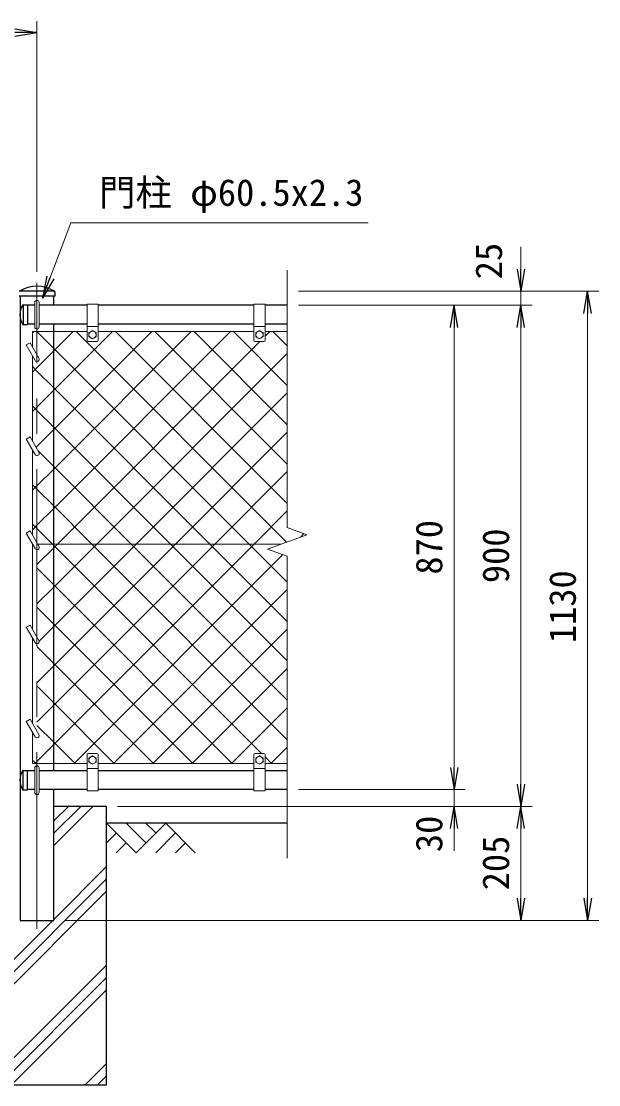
# Model space of a CAD drawing. Units: millimetres, scale not verified. Extents: x -4200 to 4200, y -2970 to 2970.
# Drawn here: x -1629 to -591, y -1038 to 872 of the extents above; entities that cross this region are included whole.
import ezdxf
from ezdxf.enums import TextEntityAlignment as Align

# ---------------------------------------------------------------- set-up
doc = ezdxf.new("R2010")
doc.units = ezdxf.units.MM
doc.header["$LTSCALE"] = 10
doc.linetypes.add('USER1', pattern=[50.8, 31.75, -6.35, 6.35, -6.35])
for name, color, linetype, lineweight in [('0-0_D-STR1', 1, 'Continuous', 25), ('0-1_D-DCR-HCH', 7, 'Continuous', 13), ('0-2_D-STR3', 3, 'Continuous', 13), ('0-3_D-BMK', 2, 'USER1', 13), ('0-4_D-STR4', 7, 'Continuous', 25), ('0-5_D-BGD', 7, 'Continuous', 25), ('0-6_D-STR-TXT', 7, 'Continuous', 13), ('0-7_D-STR-DIM', 7, 'Continuous', 13), ('0-A_D-STR2', 7, 'Continuous', 13)]:
    doc.layers.add(name, color=color, linetype=linetype, lineweight=lineweight)
doc.layers.add('0-8_0', color=7, linetype='Continuous')
doc.styles.add('ＭＳ ゴシック', font='')
doc.styles.get('ＭＳ ゴシック').set_extended_font_data('MS Gothic')

# ---------------------------------------------------------------- blocks, each defined once
blk = doc.blocks.new('_Open')
at = {"layer": '0-8_0'}
blk.add_line((-10, 1.667), (0, 0), dxfattribs=at)
blk.add_lwpolyline([(-10, -1.667), (0, 0), (-10, 0)], dxfattribs=at)

msp = doc.modelspace()

# ---------------------------------------------------------------- linework, layer by layer
at = {"layer": '0-0_D-STR1'}
for p, q in [((-1569.46, 386.59), (-1632.99, 386.59)), ((-1569.13, 385.65), (-1569.13, 377.59)), ((-1569.13, 377.59), (-1633.33, 377.59)), ((-1570.98, 361.59), (-1570.98, 377.59)), ((-1626.56, 362.09), (-1618.23, 362.09)), ((-1626.23, 362.09), (-1626.23, 327.09)), ((-1618.23, 362.09), (-1618.23, 327.09)), ((-1605.23, 361.59), (-1618.23, 361.59)), ((-1511.23, 361.59), (-1597.23, 361.59)), ((-1211.23, 361.59), (-1491.23, 361.59)), ((-1151.23, 361.59), (-1191.23, 361.59)), ((-1626.56, 327.09), (-1618.23, 327.09)), ((-1605.23, 327.59), (-1618.23, 327.59)), ((-1511.23, 327.59), (-1597.23, 327.59)), ((-1570.98, -474.41), (-1570.98, 327.59)), ((-1211.23, 327.59), (-1491.23, 327.59)), ((-1151.23, 327.59), (-1191.23, 327.59)), ((-1626.56, -473.91), (-1618.23, -473.91)), ((-1626.23, -508.91), (-1626.23, -473.91)), ((-1618.23, -508.91), (-1618.23, -473.91)), ((-1605.23, -474.41), (-1618.23, -474.41)), ((-1511.23, -474.41), (-1597.23, -474.41)), ((-1211.23, -474.41), (-1491.23, -474.41)), ((-1151.23, -474.41), (-1191.23, -474.41)), ((-1626.56, -508.91), (-1618.23, -508.91)), ((-1605.23, -508.41), (-1618.23, -508.41)), ((-1511.23, -508.41), (-1597.23, -508.41)), ((-1211.23, -508.41), (-1491.23, -508.41)), ((-1151.23, -508.41), (-1191.23, -508.41))]:
    msp.add_line(p, q, dxfattribs=at)
msp.add_lwpolyline([(-1631.48, 377.59), (-1631.48, -743.41), (-1570.98, -743.41), (-1570.98, -508.41)], dxfattribs=at)
for centre, radius, start, end in [((-1601.23, 334.42), 61.17, 59.14927, 120.85073), ((-1570.63, 385.65), 1.5, 0, 59.14927), ((-1596, 344.59), 35.72, 151.52136, 208.47864), ((-1626.56, 361.09), 1, 90, 147.70173), ((-1626.56, 328.09), 1, 212.29827, 270), ((-1596, -491.41), 35.72, 151.52136, 208.47864), ((-1626.56, -474.91), 1, 90, 147.70173), ((-1626.56, -507.91), 1, 212.29827, 270)]:
    msp.add_arc(centre, radius, start, end, dxfattribs=at)
at = {"layer": '0-1_D-DCR-HCH'}
for p, q in [((-1570.98, -608.92), (-1500.46, -538.41)), ((-1570.98, -586.82), (-1522.56, -538.41)), ((-1570.98, -564.72), (-1544.66, -538.41)), ((-1423.01, -621.62), (-1476.23, -568.41)), ((-1405.28, -603.88), (-1440.75, -568.41)), ((-1369.8, -568.41), (-1423.01, -621.62)), ((-1387.45, -586.24), (-1405.28, -568.41)), ((-1369.8, -568.41), (-1316.59, -621.62)), ((-1458.49, -586.14), (-1476.23, -603.8)), ((-1352.06, -586.14), (-1387.7, -621.62)), ((-1440.75, -603.88), (-1458.57, -621.62)), ((-1334.33, -603.88), (-1352.15, -621.62)), ((-1570.98, -741.5), (-1476.23, -646.75)), ((-1726.23, -918.85), (-1476.23, -668.85)), ((-1726.23, -940.94), (-1476.23, -690.94)), ((-1726.23, -896.75), (-1572.88, -743.41)), ((-1691.11, -1038.41), (-1476.23, -823.53)), ((-1669.01, -1038.41), (-1476.23, -845.62)), ((-1646.91, -1038.41), (-1476.23, -867.72)), ((-1514.33, -1038.41), (-1476.23, -1000.3)), ((-1492.23, -1038.41), (-1476.23, -1022.4))]:
    msp.add_line(p, q, dxfattribs=at)
at = {"layer": '0-2_D-STR3'}
for p, q in [((-1605.23, 322.59), (-1605.23, 366.59)), ((-1597.23, 322.59), (-1597.23, 366.59)), ((-1511.23, 363.59), (-1511.23, 298.59)), ((-1491.23, 363.59), (-1511.23, 363.59)), ((-1491.23, 363.59), (-1491.23, 298.59)), ((-1211.23, 363.59), (-1211.23, 298.59)), ((-1191.23, 363.59), (-1211.23, 363.59)), ((-1191.23, 363.59), (-1191.23, 298.59)), ((-1609.23, 314.59), (-1511.23, 314.59)), ((-1609.23, 286.45), (-1609.23, 314.59)), ((-1491.23, 323.59), (-1511.23, 323.59)), ((-1507.73, 312.34), (-1501.23, 316.09)), ((-1507.73, 312.34), (-1507.73, 304.85)), ((-1501.23, 316.09), (-1494.73, 312.34)), ((-1494.73, 312.34), (-1494.73, 304.85)), ((-1491.23, 314.59), (-1211.23, 314.59)), ((-1191.23, 323.59), (-1211.23, 323.59)), ((-1207.73, 312.34), (-1201.23, 316.09)), ((-1207.73, 312.34), (-1207.73, 304.85)), ((-1201.23, 316.09), (-1194.73, 312.34)), ((-1194.73, 312.34), (-1194.73, 304.85)), ((-1191.23, 314.59), (-1151.23, 314.59)), ((-1620.62, 290.18), (-1613.69, 294.18)), ((-1620.62, 290.18), (-1604.69, 262.59)), ((-1613.69, 294.18), (-1597.76, 266.59)), ((-1493.23, 296.59), (-1509.23, 296.59)), ((-1193.23, 296.59), (-1209.23, 296.59)), ((-1609.23, 117.45), (-1609.23, 270.45)), ((-1620.62, 121.18), (-1613.69, 125.18)), ((-1620.62, 121.18), (-1604.69, 93.59)), ((-1613.69, 125.18), (-1597.76, 97.59)), ((-1609.23, -51.55), (-1609.23, 101.45)), ((-1620.62, -47.82), (-1613.69, -43.82)), ((-1620.62, -47.82), (-1604.69, -75.41)), ((-1613.69, -43.82), (-1597.76, -71.41)), ((-1609.23, -220.55), (-1609.23, -67.55)), ((-1162.22, -67.41), (-1600.07, -67.41)), ((-1620.62, -216.82), (-1613.69, -212.82)), ((-1620.62, -216.82), (-1604.69, -244.41)), ((-1613.69, -212.82), (-1597.76, -240.41)), ((-1609.23, -389.55), (-1609.23, -236.55)), ((-1620.62, -385.82), (-1613.69, -381.82)), ((-1613.69, -381.82), (-1597.76, -409.41)), ((-1620.62, -385.82), (-1604.69, -413.41)), ((-1609.23, -461.41), (-1609.23, -405.55)), ((-1511.23, -510.41), (-1511.23, -445.41)), ((-1493.23, -443.41), (-1509.23, -443.41)), ((-1507.73, -459.15), (-1507.73, -451.66)), ((-1494.73, -459.15), (-1494.73, -451.66)), ((-1491.23, -510.41), (-1491.23, -445.41)), ((-1211.23, -510.41), (-1211.23, -445.41)), ((-1193.23, -443.41), (-1209.23, -443.41)), ((-1207.73, -459.15), (-1207.73, -451.66)), ((-1194.73, -459.15), (-1194.73, -451.66)), ((-1191.23, -510.41), (-1191.23, -445.41)), ((-1609.23, -461.41), (-1511.23, -461.41)), ((-1605.23, -513.41), (-1605.23, -469.41)), ((-1597.23, -513.41), (-1597.23, -469.41)), ((-1491.23, -470.41), (-1511.23, -470.41)), ((-1507.73, -459.15), (-1501.23, -462.91)), ((-1501.23, -462.91), (-1494.73, -459.15)), ((-1491.23, -461.41), (-1211.23, -461.41)), ((-1191.23, -470.41), (-1211.23, -470.41)), ((-1207.73, -459.15), (-1201.23, -462.91)), ((-1201.23, -462.91), (-1194.73, -459.15)), ((-1191.23, -461.41), (-1151.23, -461.41)), ((-1491.23, -510.41), (-1511.23, -510.41)), ((-1191.23, -510.41), (-1211.23, -510.41))]:
    msp.add_line(p, q, dxfattribs=at)
for points in [[(-1507.73, 304.85), (-1501.23, 301.09), (-1494.73, 304.85)], [(-1207.73, 304.85), (-1201.23, 301.09), (-1194.73, 304.85)], [(-1507.73, -451.66), (-1501.23, -447.91), (-1494.73, -451.66)], [(-1207.73, -451.66), (-1201.23, -447.91), (-1194.73, -451.66)]]:
    msp.add_lwpolyline(points, dxfattribs=at)
for centre in [(-1501.23, 308.59), (-1201.23, 308.59), (-1501.23, -455.41), (-1201.23, -455.41)]:
    msp.add_circle(centre, 6.49, dxfattribs=at)
for centre, radius, start, end in [((-1601.23, 366.59), 4, 0, 180), ((-1601.23, 322.59), 4, 180, 0), ((-1509.23, 298.59), 2, 180, 270), ((-1493.23, 298.59), 2, 270, 0), ((-1209.23, 298.59), 2, 180, 270), ((-1193.23, 298.59), 2, 270, 0), ((-1601.23, 264.59), 4, 210, 30), ((-1601.23, 95.59), 4, 210, 30), ((-1601.23, -73.41), 4, 210, 30), ((-1601.23, -242.41), 4, 210, 30), ((-1601.23, -411.41), 4, 210, 30), ((-1509.23, -445.41), 2, 90, 180), ((-1493.23, -445.41), 2, 0, 90), ((-1209.23, -445.41), 2, 90, 180), ((-1193.23, -445.41), 2, 0, 90), ((-1601.23, -469.41), 4, 0, 180), ((-1601.23, -513.41), 4, 180, 0)]:
    msp.add_arc(centre, radius, start, end, dxfattribs=at)
at = {"layer": '0-3_D-BMK'}
msp.add_line((-1601.23, -758.41), (-1601.23, 401.59), dxfattribs=at)
at = {"layer": '0-4_D-STR4'}
msp.add_line((-1476.23, -538.41), (-1570.98, -538.41), dxfattribs=at)
msp.add_lwpolyline([(-1726.23, -538.41), (-1726.23, -1038.41), (-1476.23, -1038.41), (-1476.23, -538.41)], dxfattribs=at)
at = {"layer": '0-5_D-BGD'}
msp.add_line((-1151.23, -568.41), (-1476.23, -568.41), dxfattribs=at)
at = {"layer": '0-6_D-STR-TXT'}
msp.add_lwpolyline([(-1005.83, 509.59), (-1540.51, 509.59), (-1590.54, 376.04)], dxfattribs=at)
at = {"layer": '0-7_D-STR-DIM'}
for p, q in [((-1601.23, 421.59), (-1601.23, 871.59)), ((-731.23, 426.59), (-731.23, 466.59)), ((-1151.23, -37.75), (-1151.23, 424.59)), ((-1131.23, 386.59), (-591.23, 386.59)), ((-1131.23, 386.59), (-711.23, 386.59)), ((-731.23, 361.59), (-731.23, 386.59)), ((-1131.23, 361.59), (-831.23, 361.59)), ((-1131.23, 361.59), (-711.23, 361.59)), ((-1131.23, 361.59), (-711.23, 361.59)), ((-611.23, -703.41), (-611.23, 346.59)), ((-851.23, -468.41), (-851.23, 321.59)), ((-731.23, -498.41), (-731.23, 321.59)), ((-731.23, 321.59), (-731.23, 281.59)), ((-1115.99, -50.58), (-1151.23, -37.75)), ((-1186.46, -76.23), (-1115.99, -50.58)), ((-1151.23, -89.06), (-1186.46, -76.23)), ((-1151.23, -631.41), (-1151.23, -89.06)), ((-851.23, -468.41), (-851.23, -428.41)), ((-1131.23, -508.41), (-831.23, -508.41)), ((-1131.23, -508.41), (-831.23, -508.41)), ((-851.23, -538.41), (-851.23, -508.41)), ((-1456.23, -538.41), (-831.23, -538.41)), ((-1456.23, -538.41), (-711.23, -538.41)), ((-1456.23, -538.41), (-711.23, -538.41)), ((-851.23, -578.41), (-851.23, -618.41)), ((-731.23, -578.41), (-731.23, -703.41)), ((-1550.98, -743.41), (-591.23, -743.41)), ((-1550.98, -743.41), (-711.23, -743.41))]:
    msp.add_line(p, q, dxfattribs=at)
at = {"layer": '0-A_D-STR2'}
for p, q in [((-1609.23, 312), (-1606.64, 314.59)), ((-1570.98, 67.41), (-1323.79, 314.59)), ((-1570.98, -3.3), (-1253.08, 314.59)), ((-1152.52, -63.88), (-1530.99, 314.59)), ((-1151.23, 5.54), (-1460.28, 314.59)), ((-1151.23, 76.25), (-1389.57, 314.59)), ((-1151.23, 146.96), (-1318.86, 314.59)), ((-1151.23, 217.67), (-1248.15, 314.59)), ((-1191.23, 305.74), (-1182.37, 314.59)), ((-1151.23, 288.38), (-1177.44, 314.59)), ((-1601.23, 243.41), (-1609.23, 251.41)), ((-1570.98, 213.16), (-1601.23, 243.41)), ((-1290.41, -67.41), (-1570.98, 213.16)), ((-1601.23, 172.7), (-1609.23, 180.7)), ((-1570.98, 142.45), (-1601.23, 172.7)), ((-1361.12, -67.41), (-1570.98, 142.45)), ((-1352.24, -67.41), (-1151.23, 133.61)), ((-1609.23, 99.87), (-1608.65, 100.45)), ((-1601.23, 37.16), (-1570.98, 67.41)), ((-1281.53, -67.41), (-1151.23, 62.9)), ((-1609.23, 29.16), (-1601.23, 37.16)), ((-1601.23, -33.55), (-1570.98, -3.3)), ((-1609.23, -41.55), (-1601.23, -33.55)), ((-1127.46, -54.75), (-1121.34, -48.63)), ((-1570.98, -286.14), (-1352.24, -67.41)), ((-1570.98, -356.85), (-1281.53, -67.41)), ((-1151.23, -277.3), (-1361.12, -67.41)), ((-1151.23, -206.59), (-1290.41, -67.41)), ((-1534.11, -461.41), (-1158.95, -86.25)), ((-1570.98, -140.4), (-1601.23, -110.15)), ((-1249.97, -461.41), (-1570.98, -140.4)), ((-1463.4, -461.41), (-1151.23, -149.23)), ((-1570.98, -211.11), (-1601.23, -180.86)), ((-1320.68, -461.41), (-1570.98, -211.11)), ((-1392.69, -461.41), (-1151.23, -219.94)), ((-1570.98, -281.82), (-1601.23, -251.57)), ((-1601.23, -316.39), (-1570.98, -286.14)), ((-1391.39, -461.41), (-1570.98, -281.82)), ((-1321.98, -461.41), (-1151.23, -290.66)), ((-1570.98, -352.53), (-1601.23, -322.28)), ((-1601.23, -387.1), (-1570.98, -356.85)), ((-1462.1, -461.41), (-1570.98, -352.53)), ((-1251.27, -461.41), (-1151.23, -361.37)), ((-1180.55, -461.41), (-1151.23, -432.08)), ((-1603.52, -461.41), (-1609.23, -455.7)), ((-1179.26, -461.41), (-1191.23, -449.44))]:
    msp.add_line(p, q, dxfattribs=at)
for points in [[(-1609.23, 241.29), (-1601.23, 249.29), (-1570.98, 279.54), (-1535.93, 314.59)], [(-1609.23, 170.58), (-1601.23, 178.58), (-1570.98, 208.83), (-1465.21, 314.59)], [(-1602.79, 106.31), (-1601.23, 107.87), (-1570.98, 138.12), (-1394.5, 314.59)], [(-1151.23, -135.88), (-1219.7, -67.41), (-1570.98, 283.87), (-1601.23, 314.12), (-1601.7, 314.59)], [(-1601.23, -104.26), (-1570.98, -74.01), (-1564.37, -67.41), (-1200.37, 296.59)], [(-1601.23, -174.97), (-1570.98, -144.72), (-1493.66, -67.41), (-1151.23, 275.03)], [(-1597.29, -241.74), (-1570.98, -215.43), (-1422.95, -67.41), (-1151.23, 204.32)], [(-1151.23, -348.01), (-1431.83, -67.41), (-1570.98, 71.74), (-1599.03, 99.79)], [(-1151.23, -418.73), (-1502.54, -67.41), (-1570.98, 1.02), (-1601.23, 31.27), (-1609.23, 39.27)], [(-1604.82, -461.41), (-1601.23, -457.81), (-1570.98, -427.56), (-1210.82, -67.41), (-1151.23, -7.81)], [(-1197.26, -443.41), (-1570.98, -69.69), (-1573.26, -67.41), (-1601.23, -39.44), (-1609.23, -31.44)], [(-1532.81, -461.41), (-1570.98, -423.24), (-1601.23, -392.99)]]:
    msp.add_lwpolyline(points, dxfattribs=at)

# ---------------------------------------------------------------- block references
at = {"layer": '0-6_D-STR-TXT', "xscale": 4, "yscale": 4, "rotation": 249.46512}
msp.add_blockref('_Open', (-1591.24, 374.16), dxfattribs=at)
at = {"layer": '0-7_D-STR-DIM', "xscale": 4, "yscale": 4}
msp.add_blockref('_Open', (-1601.23, 851.59), dxfattribs=at)
for p, rotation in [((-731.23, 386.59), 270), ((-611.23, 386.59), 90), ((-851.23, 361.59), 90), ((-731.23, 361.59), 90), ((-731.23, 361.59), 90), ((-851.23, -508.41), 270), ((-851.23, -508.41), 270), ((-731.23, -538.41), 270), ((-851.23, -538.41), 90), ((-731.23, -538.41), 90), ((-731.23, -743.41), 270), ((-611.23, -743.41), 270)]:
    msp.add_blockref('_Open', p, dxfattribs=dict(at, rotation=rotation))

# ---------------------------------------------------------------- texts
at = {"layer": '0-6_D-STR-TXT', "style": 'ＭＳ ゴシック'}
msp.add_text('門柱 φ60.5x2.3', height=48.09, dxfattribs=at).set_placement((-1489.59, 525.61), align=Align.BOTTOM_LEFT)
at = {"layer": '0-7_D-STR-DIM', "style": 'ＭＳ ゴシック'}
for s, p in [('25', (-750.61, 408.24)), ('870', (-857.97, -122.28)), ('900', (-737.97, -137.53)), ('1130', (-617.97, -245.31)), ('30', (-857.97, -620.6)), ('205', (-737.97, -689.26))]:
    msp.add_text(s, height=48.09, rotation=90, dxfattribs=at).set_placement(p, align=Align.BOTTOM_LEFT)

doc.saveas('drawing.dxf')
